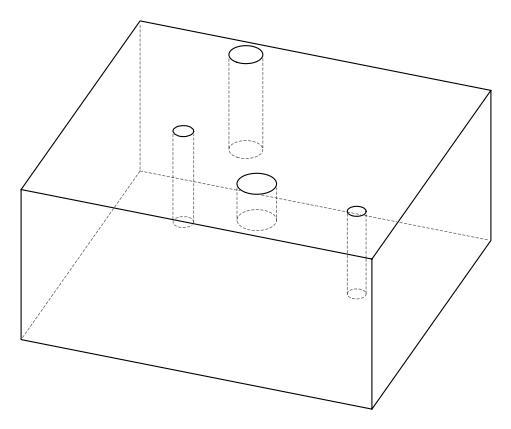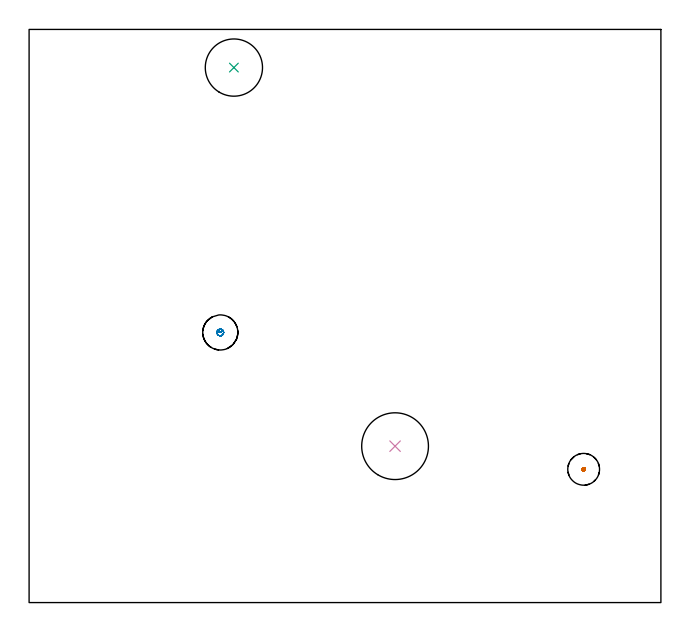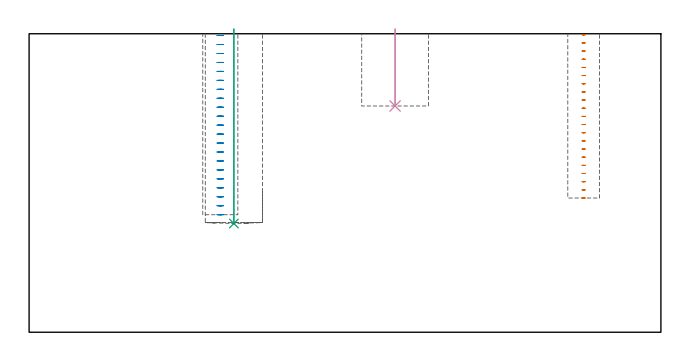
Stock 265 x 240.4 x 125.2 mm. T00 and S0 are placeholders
(PLAN: 4 operations, 2 tool changes, 2.2 min)
(1 MILL_BLIND_HOLE_FROM_SOLID_MATERIAL | STEP1POCKET | UGT0201_129 | Spiral | 0.57 min | 9572 mm3)
(2 MILL_BLIND_HOLE_FROM_SOLID_MATERIAL_1 | STEP1POCKET_2 | UGT0201_129 | Spiral | 1.13 min | 12889 mm3)
(3 INDEXABLE_INSERT_DRILL_BLIND_HOLE_FROM_SOLID | STEP1POCKET_1 | NXT0302_019 | 0.33 min | 35863 mm3)
(4 INDEXABLE_INSERT_DRILL_BLIND_HOLE_FROM_SOLID_1 | STEP1POCKET_3 | UGT0302_007 | 0.13 min | 18648 mm3)
(TOOL UGT0201_129 | Carbide End Mill 11.9 | D11.9 FL15 Z4)
(TOOL NXT0302_019 | Index. Insert Drill 24mm [880-D2400L25-05] | D24 PA176 FL120 Z2)
(TOOL UGT0302_007 | Indexable Insert Drill 28mm | D28 PA180 FL50 Z2)
(OP 1 MILL_BLIND_HOLE_FROM_SOLID_MATERIAL)
G17 G21 G94 G90
T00 M6
G54
G17 G0 G90 X232.6 Y55.9 S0 M3
G43 Z135.2 H0
Z124.776
G94 G3 X232.95 Y56.25 R0.35 F250.
X232.6 Y56.6 R0.35
X231.9 Y55.9 R0.7
X232.6 Y56.6 R-0.7
X232.25 Y56.25 R0.35
X232.6 Y55.9 R0.35
G0 Z121.352
G3 X232.95 Y56.25 R0.35
X232.6 Y56.6 R0.35
X231.9 Y55.9 R0.7
X232.6 Y56.6 R-0.7
X232.25 Y56.25 R0.35
X232.6 Y55.9 R0.35
G0 Z117.929
G3 X232.95 Y56.25 R0.35
X232.6 Y56.6 R0.35
X231.9 Y55.9 R0.7
X232.6 Y56.6 R-0.7
X232.25 Y56.25 R0.35
X232.6 Y55.9 R0.35
G0 Z114.505
G3 X232.95 Y56.25 R0.35
X232.6 Y56.6 R0.35
X231.9 Y55.9 R0.7
X232.6 Y56.6 R-0.7
X232.25 Y56.25 R0.35
X232.6 Y55.9 R0.35
G0 Z111.081
G3 X232.95 Y56.25 R0.35
X232.6 Y56.6 R0.35
X231.9 Y55.9 R0.7
X232.6 Y56.6 R-0.7
X232.25 Y56.25 R0.35
X232.6 Y55.9 R0.35
G0 Z107.657
G3 X232.95 Y56.25 R0.35
X232.6 Y56.6 R0.35
X231.9 Y55.9 R0.7
X232.6 Y56.6 R-0.7
X232.25 Y56.25 R0.35
X232.6 Y55.9 R0.35
G0 Z104.233
G3 X232.95 Y56.25 R0.35
X232.6 Y56.6 R0.35
X231.9 Y55.9 R0.7
X232.6 Y56.6 R-0.7
X232.25 Y56.25 R0.35
X232.6 Y55.9 R0.35
G0 Z100.81
G3 X232.95 Y56.25 R0.35
X232.6 Y56.6 R0.35
X231.9 Y55.9 R0.7
X232.6 Y56.6 R-0.7
X232.25 Y56.25 R0.35
X232.6 Y55.9 R0.35
G0 Z97.386
G3 X232.95 Y56.25 R0.35
X232.6 Y56.6 R0.35
X231.9 Y55.9 R0.7
X232.6 Y56.6 R-0.7
X232.25 Y56.25 R0.35
X232.6 Y55.9 R0.35
G0 Z93.962
G3 X232.95 Y56.25 R0.35
X232.6 Y56.6 R0.35
X231.9 Y55.9 R0.7
X232.6 Y56.6 R-0.7
X232.25 Y56.25 R0.35
X232.6 Y55.9 R0.35
G0 Z90.538
G3 X232.95 Y56.25 R0.35
X232.6 Y56.6 R0.35
X231.9 Y55.9 R0.7
X232.6 Y56.6 R-0.7
X232.25 Y56.25 R0.35
X232.6 Y55.9 R0.35
G0 Z87.114
G3 X232.95 Y56.25 R0.35
X232.6 Y56.6 R0.35
X231.9 Y55.9 R0.7
X232.6 Y56.6 R-0.7
X232.25 Y56.25 R0.35
X232.6 Y55.9 R0.35
G0 Z83.69
G3 X232.95 Y56.25 R0.35
X232.6 Y56.6 R0.35
X231.9 Y55.9 R0.7
X232.6 Y56.6 R-0.7
X232.25 Y56.25 R0.35
X232.6 Y55.9 R0.35
G0 Z80.267
G3 X232.95 Y56.25 R0.35
X232.6 Y56.6 R0.35
X231.9 Y55.9 R0.7
X232.6 Y56.6 R-0.7
X232.25 Y56.25 R0.35
X232.6 Y55.9 R0.35
G0 Z76.843
G3 X232.95 Y56.25 R0.35
X232.6 Y56.6 R0.35
X231.9 Y55.9 R0.7
X232.6 Y56.6 R-0.7
X232.25 Y56.25 R0.35
X232.6 Y55.9 R0.35
G0 Z73.419
G3 X232.95 Y56.25 R0.35
X232.6 Y56.6 R0.35
X231.9 Y55.9 R0.7
X232.6 Y56.6 R-0.7
X232.25 Y56.25 R0.35
X232.6 Y55.9 R0.35
G0 Z69.995
G3 X232.95 Y56.25 R0.35
X232.6 Y56.6 R0.35
X231.9 Y55.9 R0.7
X232.6 Y56.6 R-0.7
X232.25 Y56.25 R0.35
X232.6 Y55.9 R0.35
G0 Z66.571
G3 X232.95 Y56.25 R0.35
X232.6 Y56.6 R0.35
X231.9 Y55.9 R0.7
X232.6 Y56.6 R-0.7
X232.25 Y56.25 R0.35
X232.6 Y55.9 R0.35
G0 Z63.148
G3 X232.95 Y56.25 R0.35
X232.6 Y56.6 R0.35
X231.9 Y55.9 R0.7
X232.6 Y56.6 R-0.7
X232.25 Y56.25 R0.35
X232.6 Y55.9 R0.35
G0 Z59.724
G3 X232.95 Y56.25 R0.35
X232.6 Y56.6 R0.35
X231.9 Y55.9 R0.7
X232.6 Y56.6 R-0.7
X232.25 Y56.25 R0.35
X232.6 Y55.9 R0.35
G0 Z56.3
G3 X232.95 Y56.25 R0.35
X232.6 Y56.6 R0.35
X231.9 Y55.9 R0.7
X232.6 Y56.6 R-0.7
X232.25 Y56.25 R0.35
X232.6 Y55.9 R0.35
G0 Z135.2
M5
M2
(OP 2 MILL_BLIND_HOLE_FROM_SOLID_MATERIAL_1)
G17 G21 G94 G90
T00 M6
G54
G17 G0 G90 X80.2 Y113.3 S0 M3
G43 Z135.2 H0
Z124.443
G94 G3 X80.9 Y114. R0.7 F250.
X80.2 Y114.7 R0.7
X78.8 Y113.3 R1.4
X80.2 Y114.7 R-1.4
X79.5 Y114. R0.7
X80.2 Y113.3 R0.7
G0 Z120.686
G3 X80.9 Y114. R0.7
X80.2 Y114.7 R0.7
X78.8 Y113.3 R1.4
X80.2 Y114.7 R-1.4
X79.5 Y114. R0.7
X80.2 Y113.3 R0.7
G0 Z116.929
G3 X80.9 Y114. R0.7
X80.2 Y114.7 R0.7
X78.8 Y113.3 R1.4
X80.2 Y114.7 R-1.4
X79.5 Y114. R0.7
X80.2 Y113.3 R0.7
G0 Z113.171
G3 X80.9 Y114. R0.7
X80.2 Y114.7 R0.7
X78.8 Y113.3 R1.4
X80.2 Y114.7 R-1.4
X79.5 Y114. R0.7
X80.2 Y113.3 R0.7
G0 Z109.414
G3 X80.9 Y114. R0.7
X80.2 Y114.7 R0.7
X78.8 Y113.3 R1.4
X80.2 Y114.7 R-1.4
X79.5 Y114. R0.7
X80.2 Y113.3 R0.7
G0 Z105.657
G3 X80.9 Y114. R0.7
X80.2 Y114.7 R0.7
X78.8 Y113.3 R1.4
X80.2 Y114.7 R-1.4
X79.5 Y114. R0.7
X80.2 Y113.3 R0.7
G0 Z101.9
G3 X80.9 Y114. R0.7
X80.2 Y114.7 R0.7
X78.8 Y113.3 R1.4
X80.2 Y114.7 R-1.4
X79.5 Y114. R0.7
X80.2 Y113.3 R0.7
G0 Z98.143
G3 X80.9 Y114. R0.7
X80.2 Y114.7 R0.7
X78.8 Y113.3 R1.4
X80.2 Y114.7 R-1.4
X79.5 Y114. R0.7
X80.2 Y113.3 R0.7
G0 Z94.386
G3 X80.9 Y114. R0.7
X80.2 Y114.7 R0.7
X78.8 Y113.3 R1.4
X80.2 Y114.7 R-1.4
X79.5 Y114. R0.7
X80.2 Y113.3 R0.7
G0 Z90.629
G3 X80.9 Y114. R0.7
X80.2 Y114.7 R0.7
X78.8 Y113.3 R1.4
X80.2 Y114.7 R-1.4
X79.5 Y114. R0.7
X80.2 Y113.3 R0.7
G0 Z86.871
G3 X80.9 Y114. R0.7
X80.2 Y114.7 R0.7
X78.8 Y113.3 R1.4
X80.2 Y114.7 R-1.4
X79.5 Y114. R0.7
X80.2 Y113.3 R0.7
G0 Z83.114
G3 X80.9 Y114. R0.7
X80.2 Y114.7 R0.7
X78.8 Y113.3 R1.4
X80.2 Y114.7 R-1.4
X79.5 Y114. R0.7
X80.2 Y113.3 R0.7
G0 Z79.357
G3 X80.9 Y114. R0.7
X80.2 Y114.7 R0.7
X78.8 Y113.3 R1.4
X80.2 Y114.7 R-1.4
X79.5 Y114. R0.7
X80.2 Y113.3 R0.7
G0 Z75.6
G3 X80.9 Y114. R0.7
X80.2 Y114.7 R0.7
X78.8 Y113.3 R1.4
X80.2 Y114.7 R-1.4
X79.5 Y114. R0.7
X80.2 Y113.3 R0.7
G0 Z71.843
G3 X80.9 Y114. R0.7
X80.2 Y114.7 R0.7
X78.8 Y113.3 R1.4
X80.2 Y114.7 R-1.4
X79.5 Y114. R0.7
X80.2 Y113.3 R0.7
G0 Z68.086
G3 X80.9 Y114. R0.7
X80.2 Y114.7 R0.7
X78.8 Y113.3 R1.4
X80.2 Y114.7 R-1.4
X79.5 Y114. R0.7
X80.2 Y113.3 R0.7
G0 Z64.329
G3 X80.9 Y114. R0.7
X80.2 Y114.7 R0.7
X78.8 Y113.3 R1.4
X80.2 Y114.7 R-1.4
X79.5 Y114. R0.7
X80.2 Y113.3 R0.7
G0 Z60.571
G3 X80.9 Y114. R0.7
X80.2 Y114.7 R0.7
X78.8 Y113.3 R1.4
X80.2 Y114.7 R-1.4
X79.5 Y114. R0.7
X80.2 Y113.3 R0.7
G0 Z56.814
G3 X80.9 Y114. R0.7
X80.2 Y114.7 R0.7
X78.8 Y113.3 R1.4
X80.2 Y114.7 R-1.4
X79.5 Y114. R0.7
X80.2 Y113.3 R0.7
G0 Z53.057
G3 X80.9 Y114. R0.7
X80.2 Y114.7 R0.7
X78.8 Y113.3 R1.4
X80.2 Y114.7 R-1.4
X79.5 Y114. R0.7
X80.2 Y113.3 R0.7
G0 Z49.3
G3 X80.9 Y114. R0.7
X80.2 Y114.7 R0.7
X78.8 Y113.3 R1.4
X80.2 Y114.7 R-1.4
X79.5 Y114. R0.7
X80.2 Y113.3 R0.7
G0 Z135.2
M5
M2
(OP 3 INDEXABLE_INSERT_DRILL_BLIND_HOLE_FROM_SOLID)
G17 G21 G94 G90
T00 M6
G54
G17 G0 G90 X85.9 Y224.4 S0 M3
G43 Z135.2 H1
G94 G81 G98 Z45.6 F250. R127.2
G80
M5
M2
(OP 4 INDEXABLE_INSERT_DRILL_BLIND_HOLE_FROM_SOLID_1)
G17 G21 G94 G90
T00 M6
G54
G17 G0 G90 X153.5 Y65.6 S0 M3
G43 Z135.2 H0
G94 G81 G98 Z94.9 F250. R127.2
G80
M5
M2
